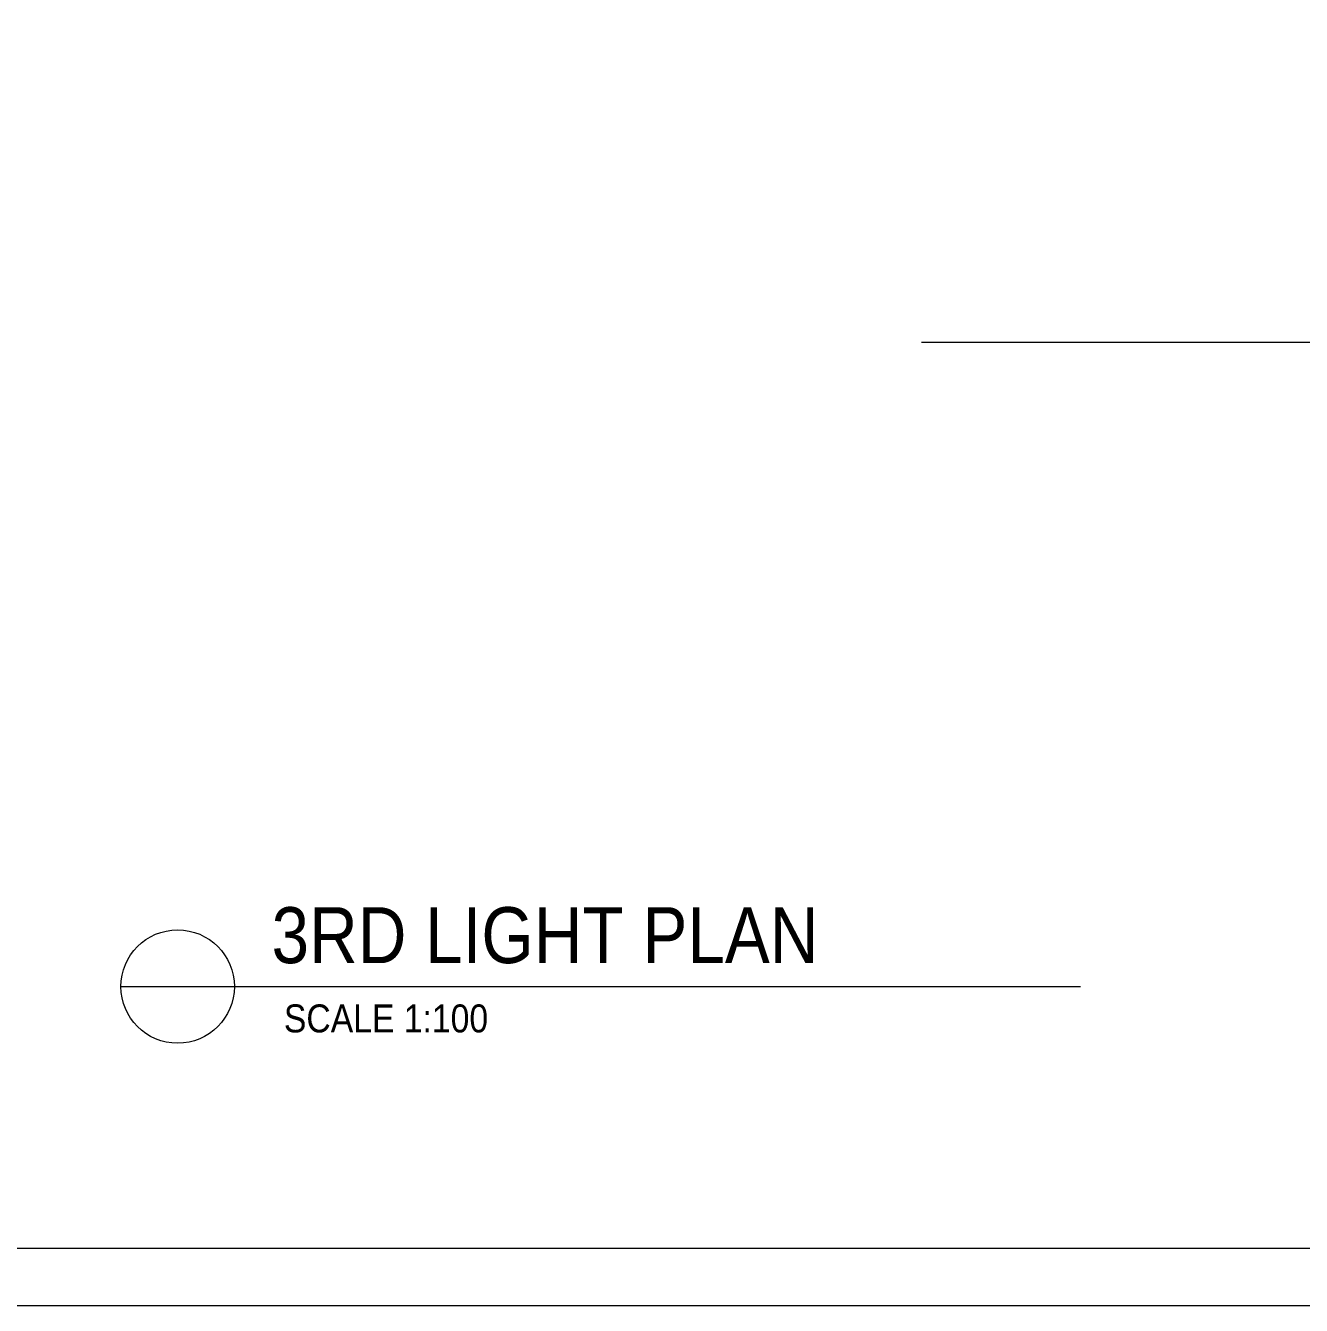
# Model space of a CAD drawing. Header units: millimetres. Extents: x 19632 to 183655, y 41319 to 69325.
# Drawn here: x 139887 to 150829, y 41319 to 52300 of the extents above; entities that cross this region are included whole.
import ezdxf

# ---------------------------------------------------------------- set-up
doc = ezdxf.new("R2010")
doc.units = ezdxf.units.MM
doc.header["$MEASUREMENT"] = 0
doc.linetypes.add('DASHED2', pattern=[0.375, 0.25, -0.125])
for name, color, linetype, lineweight in [('8', 8, 'Continuous', 5), ('DIM', 1, 'Continuous', 5), ('Kabel', 2, 'DASHED2', 20), ('l1', 5, 'Continuous', 5), ('LEGEND', 1, 'DASHED2', 50), ('XR-KOP A3_MOZART$0$KOP-A1$0$A-GRSKOP', 1, 'Continuous', 5)]:
    doc.layers.add(name, color=color, linetype=linetype, lineweight=lineweight)
doc.styles.add('40', font='arial.ttf', dxfattribs={"width": 0.9, "height": 100})

# ---------------------------------------------------------------- blocks, each defined once
blk = doc.blocks.new('hsdh')
at = {"layer": 'XR-KOP A3_MOZART$0$KOP-A1$0$A-GRSKOP', "color": 0, "linetype": 'Continuous', "lineweight": 5}
blk.add_lwpolyline([(145480, 82601), (107945, 82601), (107945, 56197), (145480, 56197)], close=True, dxfattribs=at)
at = {"layer": 'XR-KOP A3_MOZART$0$KOP-A1$0$A-GRSKOP', "color": 5, "linetype": 'Continuous', "lineweight": 5}
blk.add_lwpolyline([(145017, 82138), (108409, 82138), (108409, 56660), (145017, 56660)], close=True, dxfattribs=at)
blk = doc.blocks.new('4')
at = {"layer": '8', "color": 251, "true_color": 0x636466, "transparency": 33554508}
blk.add_line((283.799, -25.004), (293.484, -25.004), dxfattribs=at)
blk = doc.blocks.new('SASA3211')
at = {"layer": 'Kabel'}
blk.add_blockref('4', (805341.774, 113033.268), dxfattribs=at)

msp = doc.modelspace()

# ---------------------------------------------------------------- linework, layer by layer
at = {"layer": 'l1'}
msp.add_line((140704.7, 44054.4), (148933.8, 44054.4), dxfattribs=at)
msp.add_circle((141191.1, 44054.4), 486.4, dxfattribs=at)

# ---------------------------------------------------------------- block references
at = {"xscale": 982.534900105011, "yscale": 982.534900105011, "zscale": 982.534900105011}
msp.add_blockref('SASA3211', (-791407671.8, -110984978.7), dxfattribs=at)
at = {"layer": 'LEGEND', "xscale": 1.060683167240732, "yscale": 1.060683167240732, "zscale": 1.060683167240732}
msp.add_blockref('hsdh', (24573.9, -18288.1), dxfattribs=at)

# ---------------------------------------------------------------- texts
at = {"layer": 'DIM', "attachment_point": 5, "style": '40'}
for s, insert, char_height in [('{\\fCentury Gothic|b0|i0|c0|p34;3RD LIGHT PLAN }', (144342.2, 44491.9), 480.38), ('{\\fCentury Gothic|b0|i0|c0|p34;SCALE 1:100}', (142978.4, 43779.3), 240.19)]:
    msp.add_mtext(s, dxfattribs=dict(at, insert=insert, char_height=char_height))

doc.saveas('drawing.dxf')
